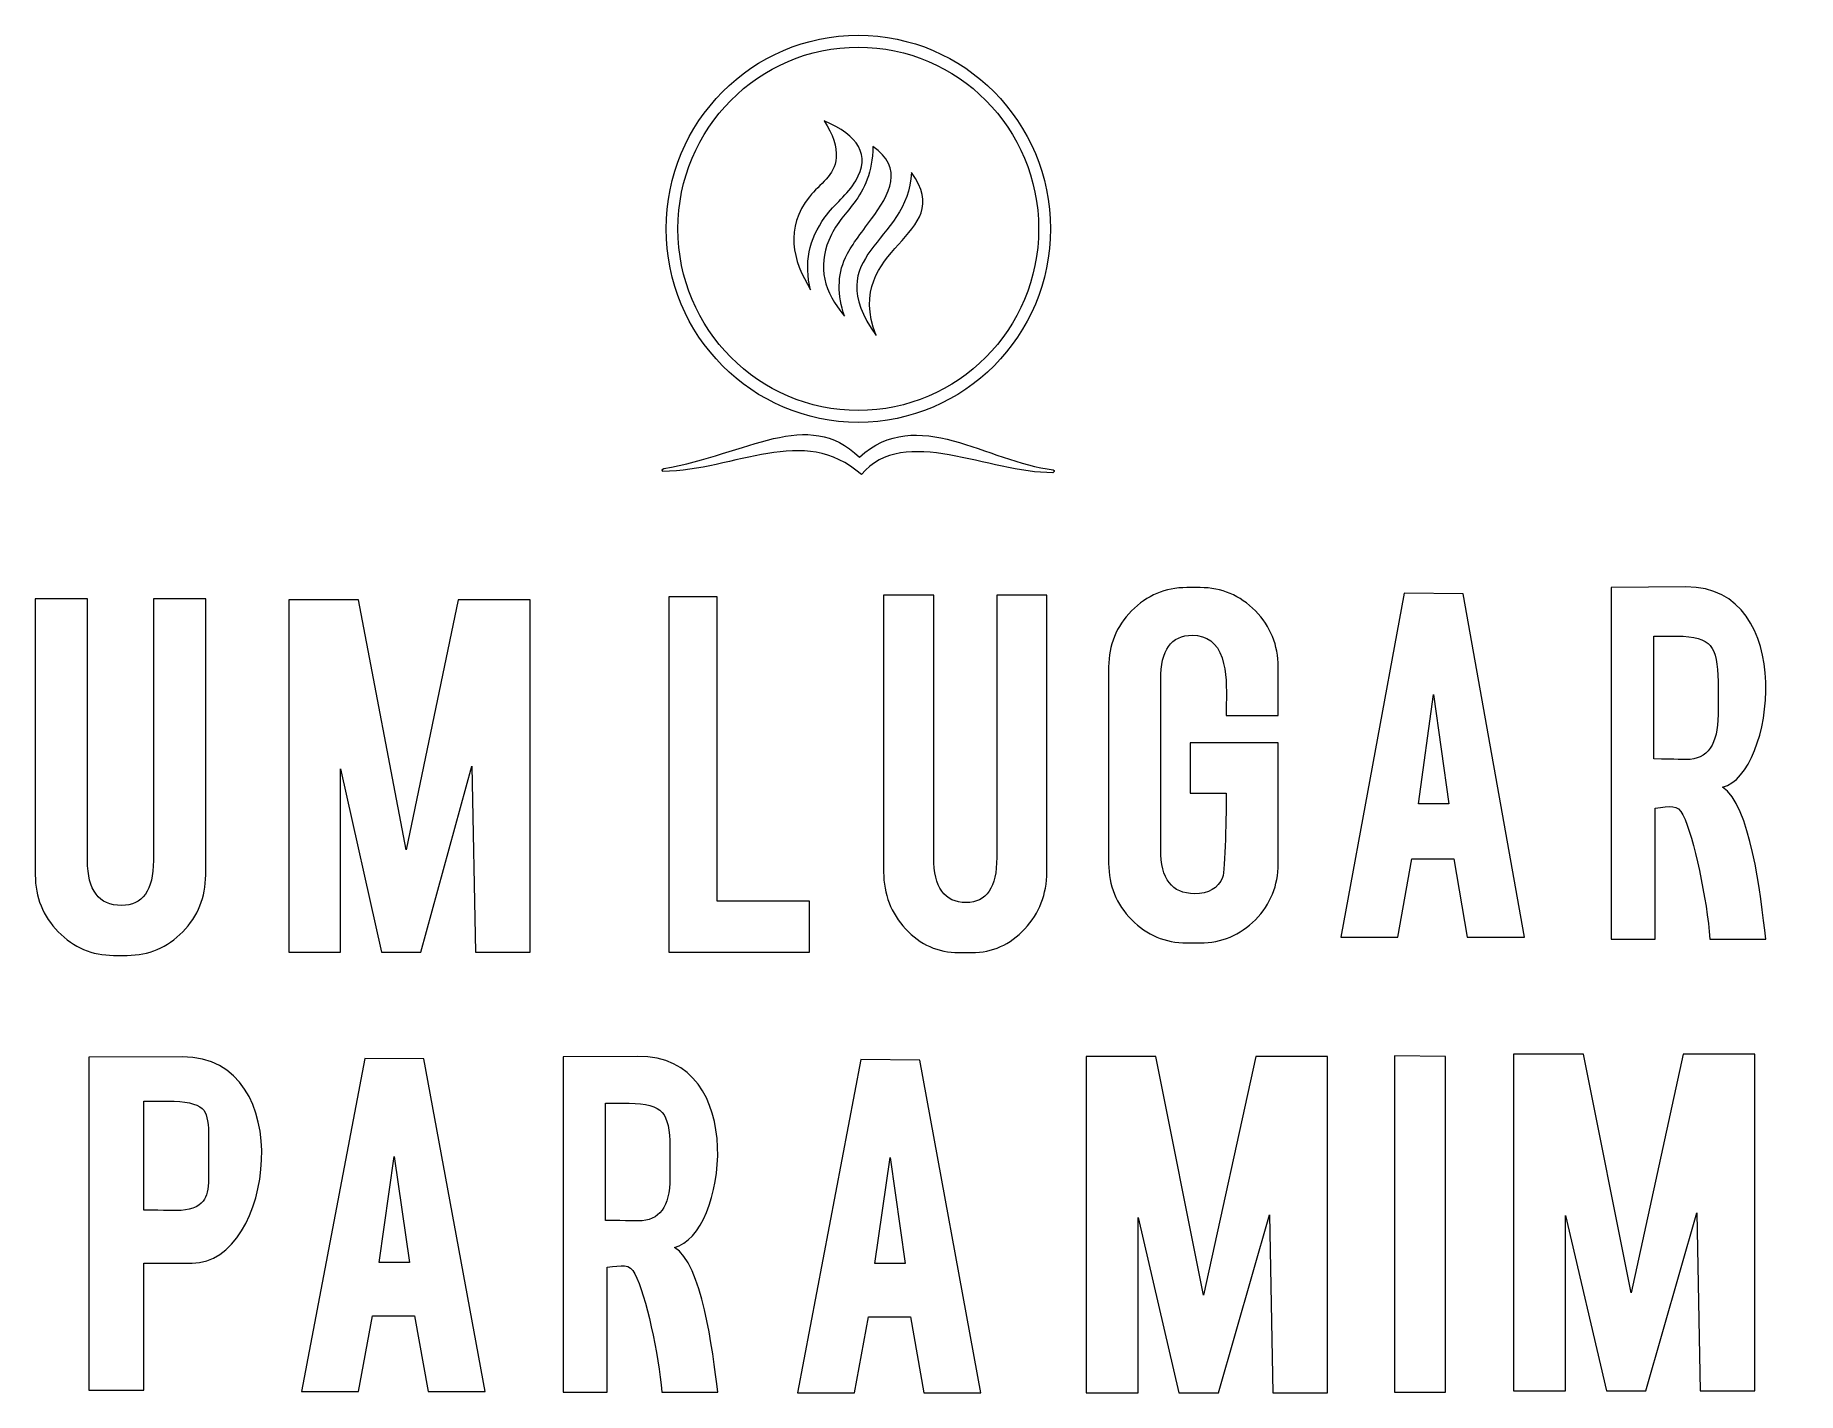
# Model space of a CAD drawing. Header units: millimetres. Extents: x -125 to 130, y -98 to 98.
import ezdxf

# ---------------------------------------------------------------- set-up
doc = ezdxf.new("R2010")
doc.units = ezdxf.units.MM
doc.header["$MEASUREMENT"] = 0
doc.layers.add('Layer 1', color=7, linetype='Continuous')

msp = doc.modelspace()

# ---------------------------------------------------------------- linework, layer by layer
at = {"layer": 'Layer 1', "color": 240, "lineweight": 20}
for centre, major_axis, ratio in [((-6.1249, 70.2239), (0, 28.0419), 0.99299263), ((-6.1249, 70.2238), (0, 26.318), 0.99298959)]:
    msp.add_ellipse(centre, major_axis=major_axis, ratio=ratio, dxfattribs=at)
for points, knots in [([(-10.9724, 71.8871), (-13.2961, 68.6904), (-13.997, 65.2159), (-13.0347, 61.3585), (-15.6543, 65.7376), (-16.8202, 70.2768), (-13.2041, 74.8725), (-11.7115, 76.7694), (-9.5005, 77.875), (-9.3168, 80.5336), (-9.2083, 82.1053), (-9.8008, 83.8979), (-11.0698, 85.8439), (-6.109, 83.7627), (-4.2932, 80.8972), (-6.4848, 77.1978), (-7.6932, 75.1581), (-9.5755, 73.809), (-10.9724, 71.8871)], [0, 0, 0, 0, 0.16666667, 0.16666667, 0.16666667, 0.33333333, 0.33333333, 0.33333333, 0.5, 0.5, 0.5, 0.66666667, 0.66666667, 0.66666667, 0.83333333, 0.83333333, 0.83333333, 1, 1, 1, 1]), ([(-6.7289, 73.9772), (-5.2732, 75.9158), (-4.0541, 78.4254), (-4.019, 82.1451), (0.557, 79.0715), (-1.6202, 75.1826), (-4.2137, 71.6507), (-5.7333, 69.5812), (-7.2827, 67.6338), (-8.0019, 66.045), (-9.182, 63.4383), (-9.1311, 60.6005), (-8.1223, 57.5833), (-11.1492, 61.0685), (-11.9794, 64.7196), (-10.4052, 68.552), (-9.4204, 70.9496), (-8.1738, 72.0532), (-6.7289, 73.9772)], [0, 0, 0, 0, 0.16666667, 0.16666667, 0.16666667, 0.33333333, 0.33333333, 0.33333333, 0.5, 0.5, 0.5, 0.66666667, 0.66666667, 0.66666667, 0.83333333, 0.83333333, 0.83333333, 1, 1, 1, 1]), ([(-3.5563, 54.7682), (-11.9369, 66.5784), (1.1053, 68.039), (1.5868, 78.3886), (8.4217, 68.9288), (-8.5411, 67.9333), (-3.5563, 54.7682)], [0, 0, 0, 0, 0.5, 0.5, 0.5, 1, 1, 1, 1]), ([(-34.3202, 35.4736), (-34.5688, 35.4305), (-34.5856, 35.0589), (-34.4408, 35.0607), (-23.9644, 35.1891), (-14.0131, 42.067), (-5.6785, 34.6049), (0.5154, 41.9789), (12.817, 34.7899), (22.0647, 34.8825), (22.2169, 34.884), (22.4341, 35.2698), (22.1284, 35.3053), (12.5568, 36.4161), (2.3958, 44.7725), (-5.9587, 37.1455), (-13.4972, 44.4116), (-22.1527, 37.5835), (-34.3202, 35.4736)], [0, 0, 0, 0, 0.16666667, 0.16666667, 0.16666667, 0.33333333, 0.33333333, 0.33333333, 0.5, 0.5, 0.5, 0.66666667, 0.66666667, 0.66666667, 0.83333333, 0.83333333, 0.83333333, 1, 1, 1, 1]), ([(54.7231, -4.2727), (54.7231, -4.2727), (54.7231, -21.7679), (54.7231, -21.7679), (54.7231, -24.9254), (53.6172, -27.6369), (51.4067, -29.8741), (49.1959, -32.1113), (46.5324, -33.2368), (43.417, -33.2368), (43.417, -33.2368), (41.4572, -33.2368), (41.4572, -33.2368), (38.3417, -33.2368), (35.6786, -32.1117), (33.4675, -29.8614), (31.2565, -27.6239), (30.1511, -24.9132), (30.1511, -21.7423), (30.1511, -21.7423), (30.1511, 6.7446), (30.1511, 6.7446), (30.1511, 9.9155), (31.2565, 12.6261), (33.4675, 14.8636), (35.6786, 17.114), (38.3417, 18.2391), (41.4572, 18.2391), (41.4572, 18.2391), (43.417, 18.2391), (43.417, 18.2391), (46.5324, 18.2391), (49.196, 17.1135), (51.4067, 14.8636), (53.6172, 12.6137), (54.7231, 9.9019), (54.7231, 6.7318), (54.7231, 6.7318), (54.7231, -0.2694), (54.7231, -0.2694), (54.7231, -0.2694), (47.1856, -0.2694), (47.1856, -0.2694), (47.1856, 0.2343), (47.1927, 0.7707), (47.199, 1.3249), (47.2283, 3.8737), (47.2764, 5.9383), (46.5827, 8.0616), (45.8657, 10.2565), (44.3969, 11.3347), (42.2487, 11.3347), (39.2085, 11.3347), (37.6885, 9.1995), (37.6885, 4.9163), (37.6885, 4.9163), (37.6885, -19.6838), (37.6885, -19.6838), (37.6885, -23.9671), (39.3216, -26.1024), (42.5878, -26.1024), (44.6481, -26.1024), (46.0186, -25.3283), (46.6581, -23.7497), (47.0231, -22.8483), (47.1856, -14.0411), (47.1856, -11.5606), (47.1856, -11.5606), (41.9848, -11.5606), (41.9848, -11.5606), (41.9848, -11.5606), (41.9848, -4.2727), (41.9848, -4.2727), (41.9848, -4.2727), (54.7231, -4.2727), (54.7231, -4.2727)], [0, 0, 0, 0, 0.04, 0.04, 0.04, 0.08, 0.08, 0.08, 0.12, 0.12, 0.12, 0.16, 0.16, 0.16, 0.2, 0.2, 0.2, 0.24, 0.24, 0.24, 0.28, 0.28, 0.28, 0.32, 0.32, 0.32, 0.36, 0.36, 0.36, 0.4, 0.4, 0.4, 0.44, 0.44, 0.44, 0.48, 0.48, 0.48, 0.52, 0.52, 0.52, 0.56, 0.56, 0.56, 0.6, 0.6, 0.6, 0.64, 0.64, 0.64, 0.68, 0.68, 0.68, 0.72, 0.72, 0.72, 0.76, 0.76, 0.76, 0.8, 0.8, 0.8, 0.84, 0.84, 0.84, 0.88, 0.88, 0.88, 0.92, 0.92, 0.92, 0.96, 0.96, 0.96, 1, 1, 1, 1]), ([(125.3721, -32.6884), (125.3721, -32.6884), (117.2791, -32.6884), (117.2791, -32.6884), (116.8515, -26.9838), (114.9445, -17.9164), (113.3693, -14.6891), (112.5953, -13.1032), (111.5196, -13.4288), (109.3377, -13.6985), (109.3377, -13.6985), (109.3377, -32.6884), (109.3377, -32.6884), (109.3377, -32.6884), (102.9846, -32.6884), (102.9846, -32.6884), (102.9846, -32.6884), (102.9846, 18.2639), (102.9846, 18.2639), (102.9846, 18.2639), (113.7971, 18.342), (113.7971, 18.342), (129.9996, 18.459), (126.6487, -8.8467), (119.1118, -10.6898), (123.0664, -13.0751), (124.6558, -26.2053), (125.3721, -32.6884)], [0, 0, 0, 0, 0.11111111, 0.11111111, 0.11111111, 0.22222222, 0.22222222, 0.22222222, 0.33333333, 0.33333333, 0.33333333, 0.44444444, 0.44444444, 0.44444444, 0.55555556, 0.55555556, 0.55555556, 0.66666667, 0.66666667, 0.66666667, 0.77777778, 0.77777778, 0.77777778, 0.88888889, 0.88888889, 0.88888889, 1, 1, 1, 1]), ([(-100.6895, -23.397), (-100.6895, -26.6079), (-101.8005, -29.3529), (-104.0223, -31.6187), (-106.2442, -33.8975), (-108.9206, -35.0368), (-112.0514, -35.0368), (-112.0514, -35.0368), (-114.0208, -35.0368), (-114.0208, -35.0368), (-117.1517, -35.0368), (-119.828, -33.8975), (-122.05, -31.6187), (-124.2719, -29.3529), (-125.3828, -26.6079), (-125.3828, -23.397), (-125.3828, -23.397), (-125.3828, 16.6242), (-125.3828, 16.6242), (-125.3828, 16.6242), (-117.8082, 16.6242), (-117.8082, 16.6242), (-117.8082, 16.6242), (-117.8082, -21.2995), (-117.8082, -21.2995), (-117.8082, -25.6368), (-116.167, -27.8121), (-112.8846, -27.8121), (-109.8044, -27.8121), (-108.2641, -25.6368), (-108.2641, -21.2995), (-108.2641, -21.2995), (-108.2641, 16.6242), (-108.2641, 16.6242), (-108.2641, 16.6242), (-100.6895, 16.6242), (-100.6895, 16.6242), (-100.6895, 16.6242), (-100.6895, -23.397), (-100.6895, -23.397)], [0, 0, 0, 0, 0.07692308, 0.07692308, 0.07692308, 0.15384615, 0.15384615, 0.15384615, 0.23076923, 0.23076923, 0.23076923, 0.30769231, 0.30769231, 0.30769231, 0.38461538, 0.38461538, 0.38461538, 0.46153846, 0.46153846, 0.46153846, 0.53846154, 0.53846154, 0.53846154, 0.61538462, 0.61538462, 0.61538462, 0.69230769, 0.69230769, 0.69230769, 0.76923077, 0.76923077, 0.76923077, 0.84615385, 0.84615385, 0.84615385, 0.92307692, 0.92307692, 0.92307692, 1, 1, 1, 1]), ([(-53.6942, -34.5846), (-53.6942, -34.5846), (-61.605, -34.5846), (-61.605, -34.5846), (-61.605, -34.5846), (-62.1048, -7.6158), (-62.1048, -7.6158), (-62.1048, -7.6158), (-69.505, -34.5846), (-69.505, -34.5846), (-69.505, -34.5846), (-75.216, -34.5846), (-75.216, -34.5846), (-75.216, -34.5846), (-81.1381, -8.0077), (-81.1381, -8.0077), (-81.1381, -8.0077), (-81.1381, -34.5846), (-81.1381, -34.5846), (-81.1381, -34.5846), (-88.649, -34.5846), (-88.649, -34.5846), (-88.649, -34.5846), (-88.649, 16.4462), (-88.649, 16.4462), (-88.649, 16.4462), (-78.5507, 16.4462), (-78.5507, 16.4462), (-78.5507, 16.4462), (-71.6389, -19.7629), (-71.6389, -19.7629), (-71.6389, -19.7629), (-64.0904, 16.4462), (-64.0904, 16.4462), (-64.0904, 16.4462), (-53.6942, 16.4462), (-53.6942, 16.4462), (-53.6942, 16.4462), (-53.6942, -34.5846), (-53.6942, -34.5846)], [0, 0, 0, 0, 0.07692308, 0.07692308, 0.07692308, 0.15384615, 0.15384615, 0.15384615, 0.23076923, 0.23076923, 0.23076923, 0.30769231, 0.30769231, 0.30769231, 0.38461538, 0.38461538, 0.38461538, 0.46153846, 0.46153846, 0.46153846, 0.53846154, 0.53846154, 0.53846154, 0.61538462, 0.61538462, 0.61538462, 0.69230769, 0.69230769, 0.69230769, 0.76923077, 0.76923077, 0.76923077, 0.84615385, 0.84615385, 0.84615385, 0.92307692, 0.92307692, 0.92307692, 1, 1, 1, 1]), ([(-13.1924, -27.2082), (-13.1924, -27.2082), (-13.1924, -34.5846), (-13.1924, -34.5846), (-13.1924, -34.5846), (-33.5956, -34.5846), (-33.5956, -34.5846), (-33.5956, -34.5846), (-33.5956, 16.8913), (-33.5956, 16.8913), (-33.5956, 16.8913), (-26.5926, 16.8913), (-26.5926, 16.8913), (-26.5926, 16.8913), (-26.5926, -27.2082), (-26.5926, -27.2082), (-26.5926, -27.2082), (-13.1924, -27.2082), (-13.1924, -27.2082)], [0, 0, 0, 0, 0.16666667, 0.16666667, 0.16666667, 0.33333333, 0.33333333, 0.33333333, 0.5, 0.5, 0.5, 0.66666667, 0.66666667, 0.66666667, 0.83333333, 0.83333333, 0.83333333, 1, 1, 1, 1]), ([(21.189, -22.9675), (21.189, -26.1866), (20.1253, -28.9385), (17.9981, -31.21), (15.8708, -33.4946), (13.3084, -34.6368), (10.3109, -34.6368), (10.3109, -34.6368), (8.4254, -34.6368), (8.4254, -34.6368), (5.4278, -34.6368), (2.8655, -33.4946), (0.7382, -31.21), (-1.3892, -28.9385), (-2.4527, -26.1866), (-2.4527, -22.9675), (-2.4527, -22.9675), (-2.4527, 17.155), (-2.4527, 17.155), (-2.4527, 17.155), (4.7993, 17.155), (4.7993, 17.155), (4.7993, 17.155), (4.7993, -20.8647), (4.7993, -20.8647), (4.7993, -25.213), (6.3706, -27.3938), (9.5132, -27.3938), (12.4624, -27.3938), (13.9369, -25.213), (13.9369, -20.8647), (13.9369, -20.8647), (13.9369, 17.155), (13.9369, 17.155), (13.9369, 17.155), (21.189, 17.155), (21.189, 17.155), (21.189, 17.155), (21.189, -22.9675), (21.189, -22.9675)], [0, 0, 0, 0, 0.07692308, 0.07692308, 0.07692308, 0.15384615, 0.15384615, 0.15384615, 0.23076923, 0.23076923, 0.23076923, 0.30769231, 0.30769231, 0.30769231, 0.38461538, 0.38461538, 0.38461538, 0.46153846, 0.46153846, 0.46153846, 0.53846154, 0.53846154, 0.53846154, 0.61538462, 0.61538462, 0.61538462, 0.69230769, 0.69230769, 0.69230769, 0.76923077, 0.76923077, 0.76923077, 0.84615385, 0.84615385, 0.84615385, 0.92307692, 0.92307692, 0.92307692, 1, 1, 1, 1]), ([(90.3858, -32.3846), (90.3858, -32.3846), (82.118, -32.3846), (82.118, -32.3846), (82.118, -32.3846), (80.1743, -21.0441), (80.1743, -21.0441), (80.1743, -21.0441), (74.0766, -21.0441), (74.0766, -21.0441), (74.0766, -21.0441), (72.0662, -32.3846), (72.0662, -32.3846), (72.0662, -32.3846), (63.7852, -32.3846), (63.7852, -32.3846), (63.7852, -32.3846), (72.9716, 17.4217), (72.9716, 17.4217), (72.9716, 17.4217), (81.519, 17.3451), (81.519, 17.3451), (81.519, 17.3451), (90.3858, -32.3846), (90.3858, -32.3846)], [0, 0, 0, 0, 0.125, 0.125, 0.125, 0.25, 0.25, 0.25, 0.375, 0.375, 0.375, 0.5, 0.5, 0.5, 0.625, 0.625, 0.625, 0.75, 0.75, 0.75, 0.875, 0.875, 0.875, 1, 1, 1, 1]), ([(118.4536, -0.1649), (118.4536, -0.1649), (118.4536, 4.6397), (118.4536, 4.6397), (118.4536, 7.1705), (118.0749, 8.892), (117.3301, 9.8297), (116.5728, 10.7547), (114.9696, 11.2172), (112.5208, 11.2172), (112.5208, 11.2172), (109.1377, 11.2172), (109.1377, 11.2172), (109.1377, 11.2172), (109.1377, -6.5881), (109.1377, -6.5881), (112.2935, -6.6395), (113.8714, -6.6652), (113.8714, -6.6652), (116.9262, -6.6652), (118.4536, -4.4942), (118.4536, -0.1649)], [0, 0, 0, 0, 0.14285714, 0.14285714, 0.14285714, 0.28571429, 0.28571429, 0.28571429, 0.42857143, 0.42857143, 0.42857143, 0.57142857, 0.57142857, 0.57142857, 0.71428571, 0.71428571, 0.71428571, 0.85714286, 0.85714286, 0.85714286, 1, 1, 1, 1]), ([(79.4202, -13.0751), (79.4202, -13.0751), (77.224, 2.7752), (77.224, 2.7752), (77.224, 2.7752), (75.0279, -13.0751), (75.0279, -13.0751), (75.0279, -13.0751), (79.4202, -13.0751), (79.4202, -13.0751)], [0, 0, 0, 0, 0.33333333, 0.33333333, 0.33333333, 0.66666667, 0.66666667, 0.66666667, 1, 1, 1, 1]), ([(-102.6427, -79.6441), (-102.6427, -79.6441), (-109.6688, -79.6441), (-109.6688, -79.6441), (-109.6688, -79.6441), (-109.6688, -98.0381), (-109.6688, -98.0381), (-109.6688, -98.0381), (-117.6112, -98.0381), (-117.6112, -98.0381), (-117.6112, -98.0381), (-117.6112, -49.8049), (-117.6112, -49.8049), (-117.6112, -49.8049), (-104.0938, -49.7318), (-104.0938, -49.7318), (-87.114, -49.7318), (-90.8553, -79.6441), (-102.6427, -79.6441)], [0, 0, 0, 0, 0.16666667, 0.16666667, 0.16666667, 0.33333333, 0.33333333, 0.33333333, 0.5, 0.5, 0.5, 0.66666667, 0.66666667, 0.66666667, 0.83333333, 0.83333333, 0.83333333, 1, 1, 1, 1]), ([(-60.206, -98.2381), (-60.206, -98.2381), (-68.4738, -98.2381), (-68.4738, -98.2381), (-68.4738, -98.2381), (-70.4175, -87.2476), (-70.4175, -87.2476), (-70.4175, -87.2476), (-76.5152, -87.2476), (-76.5152, -87.2476), (-76.5152, -87.2476), (-78.5256, -98.2381), (-78.5256, -98.2381), (-78.5256, -98.2381), (-86.8066, -98.2381), (-86.8066, -98.2381), (-86.8066, -98.2381), (-77.6202, -49.9689), (-77.6202, -49.9689), (-77.6202, -49.9689), (-69.0728, -50.0431), (-69.0728, -50.0431), (-69.0728, -50.0431), (-60.206, -98.2381), (-60.206, -98.2381)], [0, 0, 0, 0, 0.125, 0.125, 0.125, 0.25, 0.25, 0.25, 0.375, 0.375, 0.375, 0.5, 0.5, 0.5, 0.625, 0.625, 0.625, 0.75, 0.75, 0.75, 0.875, 0.875, 0.875, 1, 1, 1, 1]), ([(-26.4972, -98.3329), (-26.4972, -98.3329), (-34.5902, -98.3329), (-34.5902, -98.3329), (-35.0178, -92.8929), (-36.9248, -84.2461), (-38.5, -81.1684), (-39.274, -79.656), (-40.3497, -79.9666), (-42.5316, -80.2237), (-42.5316, -80.2237), (-42.5316, -98.3329), (-42.5316, -98.3329), (-42.5316, -98.3329), (-48.8847, -98.3329), (-48.8847, -98.3329), (-48.8847, -98.3329), (-48.8847, -49.7437), (-48.8847, -49.7437), (-48.8847, -49.7437), (-38.0722, -49.6693), (-38.0722, -49.6693), (-21.8697, -49.5577), (-25.2206, -75.597), (-32.7575, -77.3546), (-28.8029, -79.6293), (-27.2135, -92.1505), (-26.4972, -98.3329)], [0, 0, 0, 0, 0.11111111, 0.11111111, 0.11111111, 0.22222222, 0.22222222, 0.22222222, 0.33333333, 0.33333333, 0.33333333, 0.44444444, 0.44444444, 0.44444444, 0.55555556, 0.55555556, 0.55555556, 0.66666667, 0.66666667, 0.66666667, 0.77777778, 0.77777778, 0.77777778, 0.88888889, 0.88888889, 0.88888889, 1, 1, 1, 1]), ([(11.6476, -98.4084), (11.6476, -98.4084), (3.3798, -98.4084), (3.3798, -98.4084), (3.3798, -98.4084), (1.4361, -87.4179), (1.4361, -87.4179), (1.4361, -87.4179), (-4.6616, -87.4179), (-4.6616, -87.4179), (-4.6616, -87.4179), (-6.672, -98.4084), (-6.672, -98.4084), (-6.672, -98.4084), (-14.953, -98.4084), (-14.953, -98.4084), (-14.953, -98.4084), (-5.7666, -50.1392), (-5.7666, -50.1392), (-5.7666, -50.1392), (2.7808, -50.2134), (2.7808, -50.2134), (2.7808, -50.2134), (11.6476, -98.4084), (11.6476, -98.4084)], [0, 0, 0, 0, 0.125, 0.125, 0.125, 0.25, 0.25, 0.25, 0.375, 0.375, 0.375, 0.5, 0.5, 0.5, 0.625, 0.625, 0.625, 0.75, 0.75, 0.75, 0.875, 0.875, 0.875, 1, 1, 1, 1]), ([(61.8567, -98.4084), (61.8567, -98.4084), (53.9459, -98.4084), (53.9459, -98.4084), (53.9459, -98.4084), (53.4461, -72.6505), (53.4461, -72.6505), (53.4461, -72.6505), (46.0459, -98.4084), (46.0459, -98.4084), (46.0459, -98.4084), (40.3349, -98.4084), (40.3349, -98.4084), (40.3349, -98.4084), (34.4128, -73.0248), (34.4128, -73.0248), (34.4128, -73.0248), (34.4128, -98.4084), (34.4128, -98.4084), (34.4128, -98.4084), (26.9019, -98.4084), (26.9019, -98.4084), (26.9019, -98.4084), (26.9019, -49.6689), (26.9019, -49.6689), (26.9019, -49.6689), (37.0002, -49.6689), (37.0002, -49.6689), (37.0002, -49.6689), (43.912, -84.2522), (43.912, -84.2522), (43.912, -84.2522), (51.4605, -49.6689), (51.4605, -49.6689), (51.4605, -49.6689), (61.8567, -49.6689), (61.8567, -49.6689), (61.8567, -49.6689), (61.8567, -98.4084), (61.8567, -98.4084)], [0, 0, 0, 0, 0.07692308, 0.07692308, 0.07692308, 0.15384615, 0.15384615, 0.15384615, 0.23076923, 0.23076923, 0.23076923, 0.30769231, 0.30769231, 0.30769231, 0.38461538, 0.38461538, 0.38461538, 0.46153846, 0.46153846, 0.46153846, 0.53846154, 0.53846154, 0.53846154, 0.61538462, 0.61538462, 0.61538462, 0.69230769, 0.69230769, 0.69230769, 0.76923077, 0.76923077, 0.76923077, 0.84615385, 0.84615385, 0.84615385, 0.92307692, 0.92307692, 0.92307692, 1, 1, 1, 1]), ([(78.9353, -98.3381), (78.9353, -98.3381), (71.5571, -98.3381), (71.5571, -98.3381), (71.5571, -98.3381), (71.5571, -49.5986), (71.5571, -49.5986), (71.5571, -49.5986), (78.9353, -49.6736), (78.9353, -49.6736), (78.9353, -49.6736), (78.9353, -98.3381), (78.9353, -98.3381)], [0, 0, 0, 0, 0.25, 0.25, 0.25, 0.5, 0.5, 0.5, 0.75, 0.75, 0.75, 1, 1, 1, 1]), ([(123.7905, -98.1084), (123.7905, -98.1084), (115.8797, -98.1084), (115.8797, -98.1084), (115.8797, -98.1084), (115.3799, -72.3505), (115.3799, -72.3505), (115.3799, -72.3505), (107.9797, -98.1084), (107.9797, -98.1084), (107.9797, -98.1084), (102.2687, -98.1084), (102.2687, -98.1084), (102.2687, -98.1084), (96.3466, -72.7248), (96.3466, -72.7248), (96.3466, -72.7248), (96.3466, -98.1084), (96.3466, -98.1084), (96.3466, -98.1084), (88.8357, -98.1084), (88.8357, -98.1084), (88.8357, -98.1084), (88.8357, -49.3689), (88.8357, -49.3689), (88.8357, -49.3689), (98.934, -49.3689), (98.934, -49.3689), (98.934, -49.3689), (105.8458, -83.9522), (105.8458, -83.9522), (105.8458, -83.9522), (113.3943, -49.3689), (113.3943, -49.3689), (113.3943, -49.3689), (123.7905, -49.3689), (123.7905, -49.3689), (123.7905, -49.3689), (123.7905, -98.1084), (123.7905, -98.1084)], [0, 0, 0, 0, 0.07692308, 0.07692308, 0.07692308, 0.15384615, 0.15384615, 0.15384615, 0.23076923, 0.23076923, 0.23076923, 0.30769231, 0.30769231, 0.30769231, 0.38461538, 0.38461538, 0.38461538, 0.46153846, 0.46153846, 0.46153846, 0.53846154, 0.53846154, 0.53846154, 0.61538462, 0.61538462, 0.61538462, 0.69230769, 0.69230769, 0.69230769, 0.76923077, 0.76923077, 0.76923077, 0.84615385, 0.84615385, 0.84615385, 0.92307692, 0.92307692, 0.92307692, 1, 1, 1, 1]), ([(-100.2753, -67.4282), (-100.2753, -67.4282), (-100.2753, -60.7831), (-100.2753, -60.7831), (-100.2753, -59.0037), (-100.5807, -57.8236), (-101.1789, -57.2426), (-101.9936, -56.5163), (-103.661, -56.1532), (-106.1813, -56.1532), (-106.1813, -56.1532), (-109.6688, -56.1532), (-109.6688, -56.1532), (-109.6688, -56.1532), (-109.6688, -71.9491), (-109.6688, -71.9491), (-106.5121, -71.9854), (-104.9339, -72.0035), (-104.9339, -72.0035), (-103.05, -72.0035), (-101.7518, -71.5496), (-101.039, -70.6418), (-100.5298, -69.9882), (-100.2753, -68.917), (-100.2753, -67.4282)], [0, 0, 0, 0, 0.125, 0.125, 0.125, 0.25, 0.25, 0.25, 0.375, 0.375, 0.375, 0.5, 0.5, 0.5, 0.625, 0.625, 0.625, 0.75, 0.75, 0.75, 0.875, 0.875, 0.875, 1, 1, 1, 1]), ([(-33.4157, -67.3178), (-33.4157, -67.3178), (-33.4157, -62.736), (-33.4157, -62.736), (-33.4157, -60.3226), (-33.7944, -58.681), (-34.5392, -57.7868), (-35.2965, -56.9047), (-36.8997, -56.4637), (-39.3485, -56.4637), (-39.3485, -56.4637), (-42.7316, -56.4637), (-42.7316, -56.4637), (-42.7316, -56.4637), (-42.7316, -73.4432), (-42.7316, -73.4432), (-39.5758, -73.4921), (-37.9979, -73.5167), (-37.9979, -73.5167), (-34.9431, -73.5167), (-33.4157, -71.4463), (-33.4157, -67.3178)], [0, 0, 0, 0, 0.14285714, 0.14285714, 0.14285714, 0.28571429, 0.28571429, 0.28571429, 0.42857143, 0.42857143, 0.42857143, 0.57142857, 0.57142857, 0.57142857, 0.71428571, 0.71428571, 0.71428571, 0.85714286, 0.85714286, 0.85714286, 1, 1, 1, 1]), ([(-71.1716, -79.5245), (-71.1716, -79.5245), (-73.3678, -64.1633), (-73.3678, -64.1633), (-73.3678, -64.1633), (-75.5639, -79.5245), (-75.5639, -79.5245), (-75.5639, -79.5245), (-71.1716, -79.5245), (-71.1716, -79.5245)], [0, 0, 0, 0, 0.33333333, 0.33333333, 0.33333333, 0.66666667, 0.66666667, 0.66666667, 1, 1, 1, 1]), ([(0.682, -79.6948), (0.682, -79.6948), (-1.5142, -64.3336), (-1.5142, -64.3336), (-1.5142, -64.3336), (-3.7103, -79.6948), (-3.7103, -79.6948), (-3.7103, -79.6948), (0.682, -79.6948), (0.682, -79.6948)], [0, 0, 0, 0, 0.33333333, 0.33333333, 0.33333333, 0.66666667, 0.66666667, 0.66666667, 1, 1, 1, 1])]:
    msp.add_open_spline(points, degree=3, knots=knots, dxfattribs=at)

doc.saveas('drawing.dxf')
